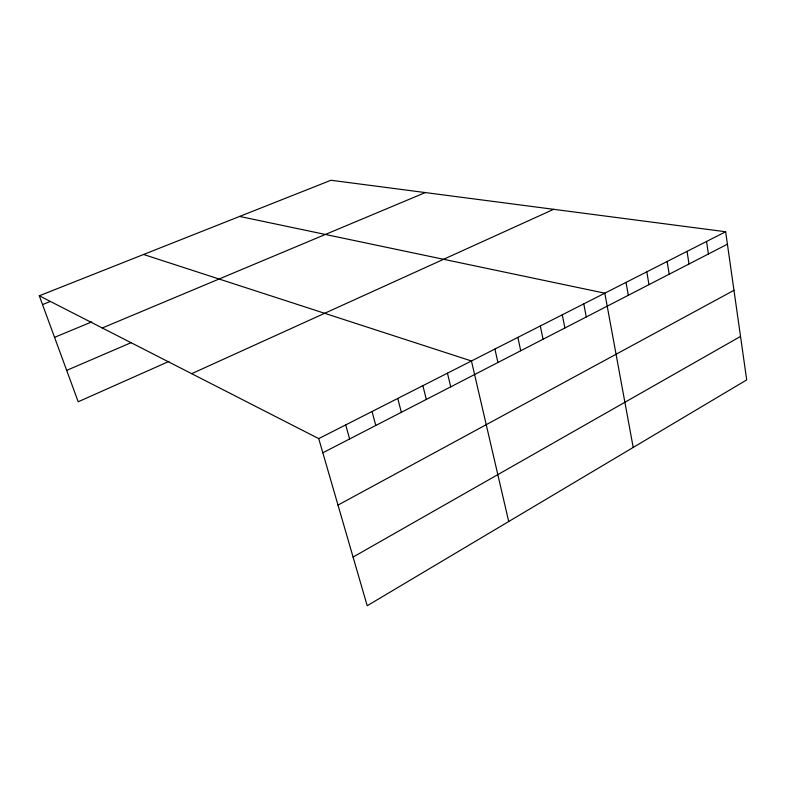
<?xml version="1.0" encoding="UTF-8"?>
<svg xmlns="http://www.w3.org/2000/svg" width="786" height="786" viewBox="0 0 786 786"><rect width="100%" height="100%" fill="white"/><g stroke="black" fill="none" stroke-linecap="round" stroke-linejoin="round"><path stroke-width="1.18" d="M353.081 557.058L740.52 336.428M338 505.084L733.967 290.309M322.83 452.785L727.414 244.191M318.723 438.617L725.645 231.752L746.7 379.893L367.2 605.741L318.723 438.617L39.3 295.791L330.955 180.259L725.645 231.752M191.686 373.674L553.668 209.312M168.961 361.403L78.197 401.764L39.3 295.791M66.672 370.383L131.429 342.529M102.278 327.978L425.305 192.57M54.548 337.341L91.746 321.906M42.523 304.585L50.363 301.441M239.612 216.435L604.817 293.178L633.202 447.44M143.573 254.487L471.443 360.98L508.709 521.521M345.693 424.902L349.632 438.971M372.033 411.51L375.796 425.481M397.755 398.433L401.351 412.296M422.878 385.661L426.326 399.426M447.44 373.183L450.732 386.84M494.905 349.053L497.921 362.513M517.856 337.381L520.735 350.752M540.306 325.974L543.057 339.238M562.275 314.803L564.898 327.978M583.772 303.877L586.277 316.955M626.039 282.39L628.309 295.29M646.809 271.828L648.971 284.63M667.137 261.492L669.2 274.206M687.052 251.373L689.008 263.998M706.545 241.459L708.412 253.996"/></g></svg>
